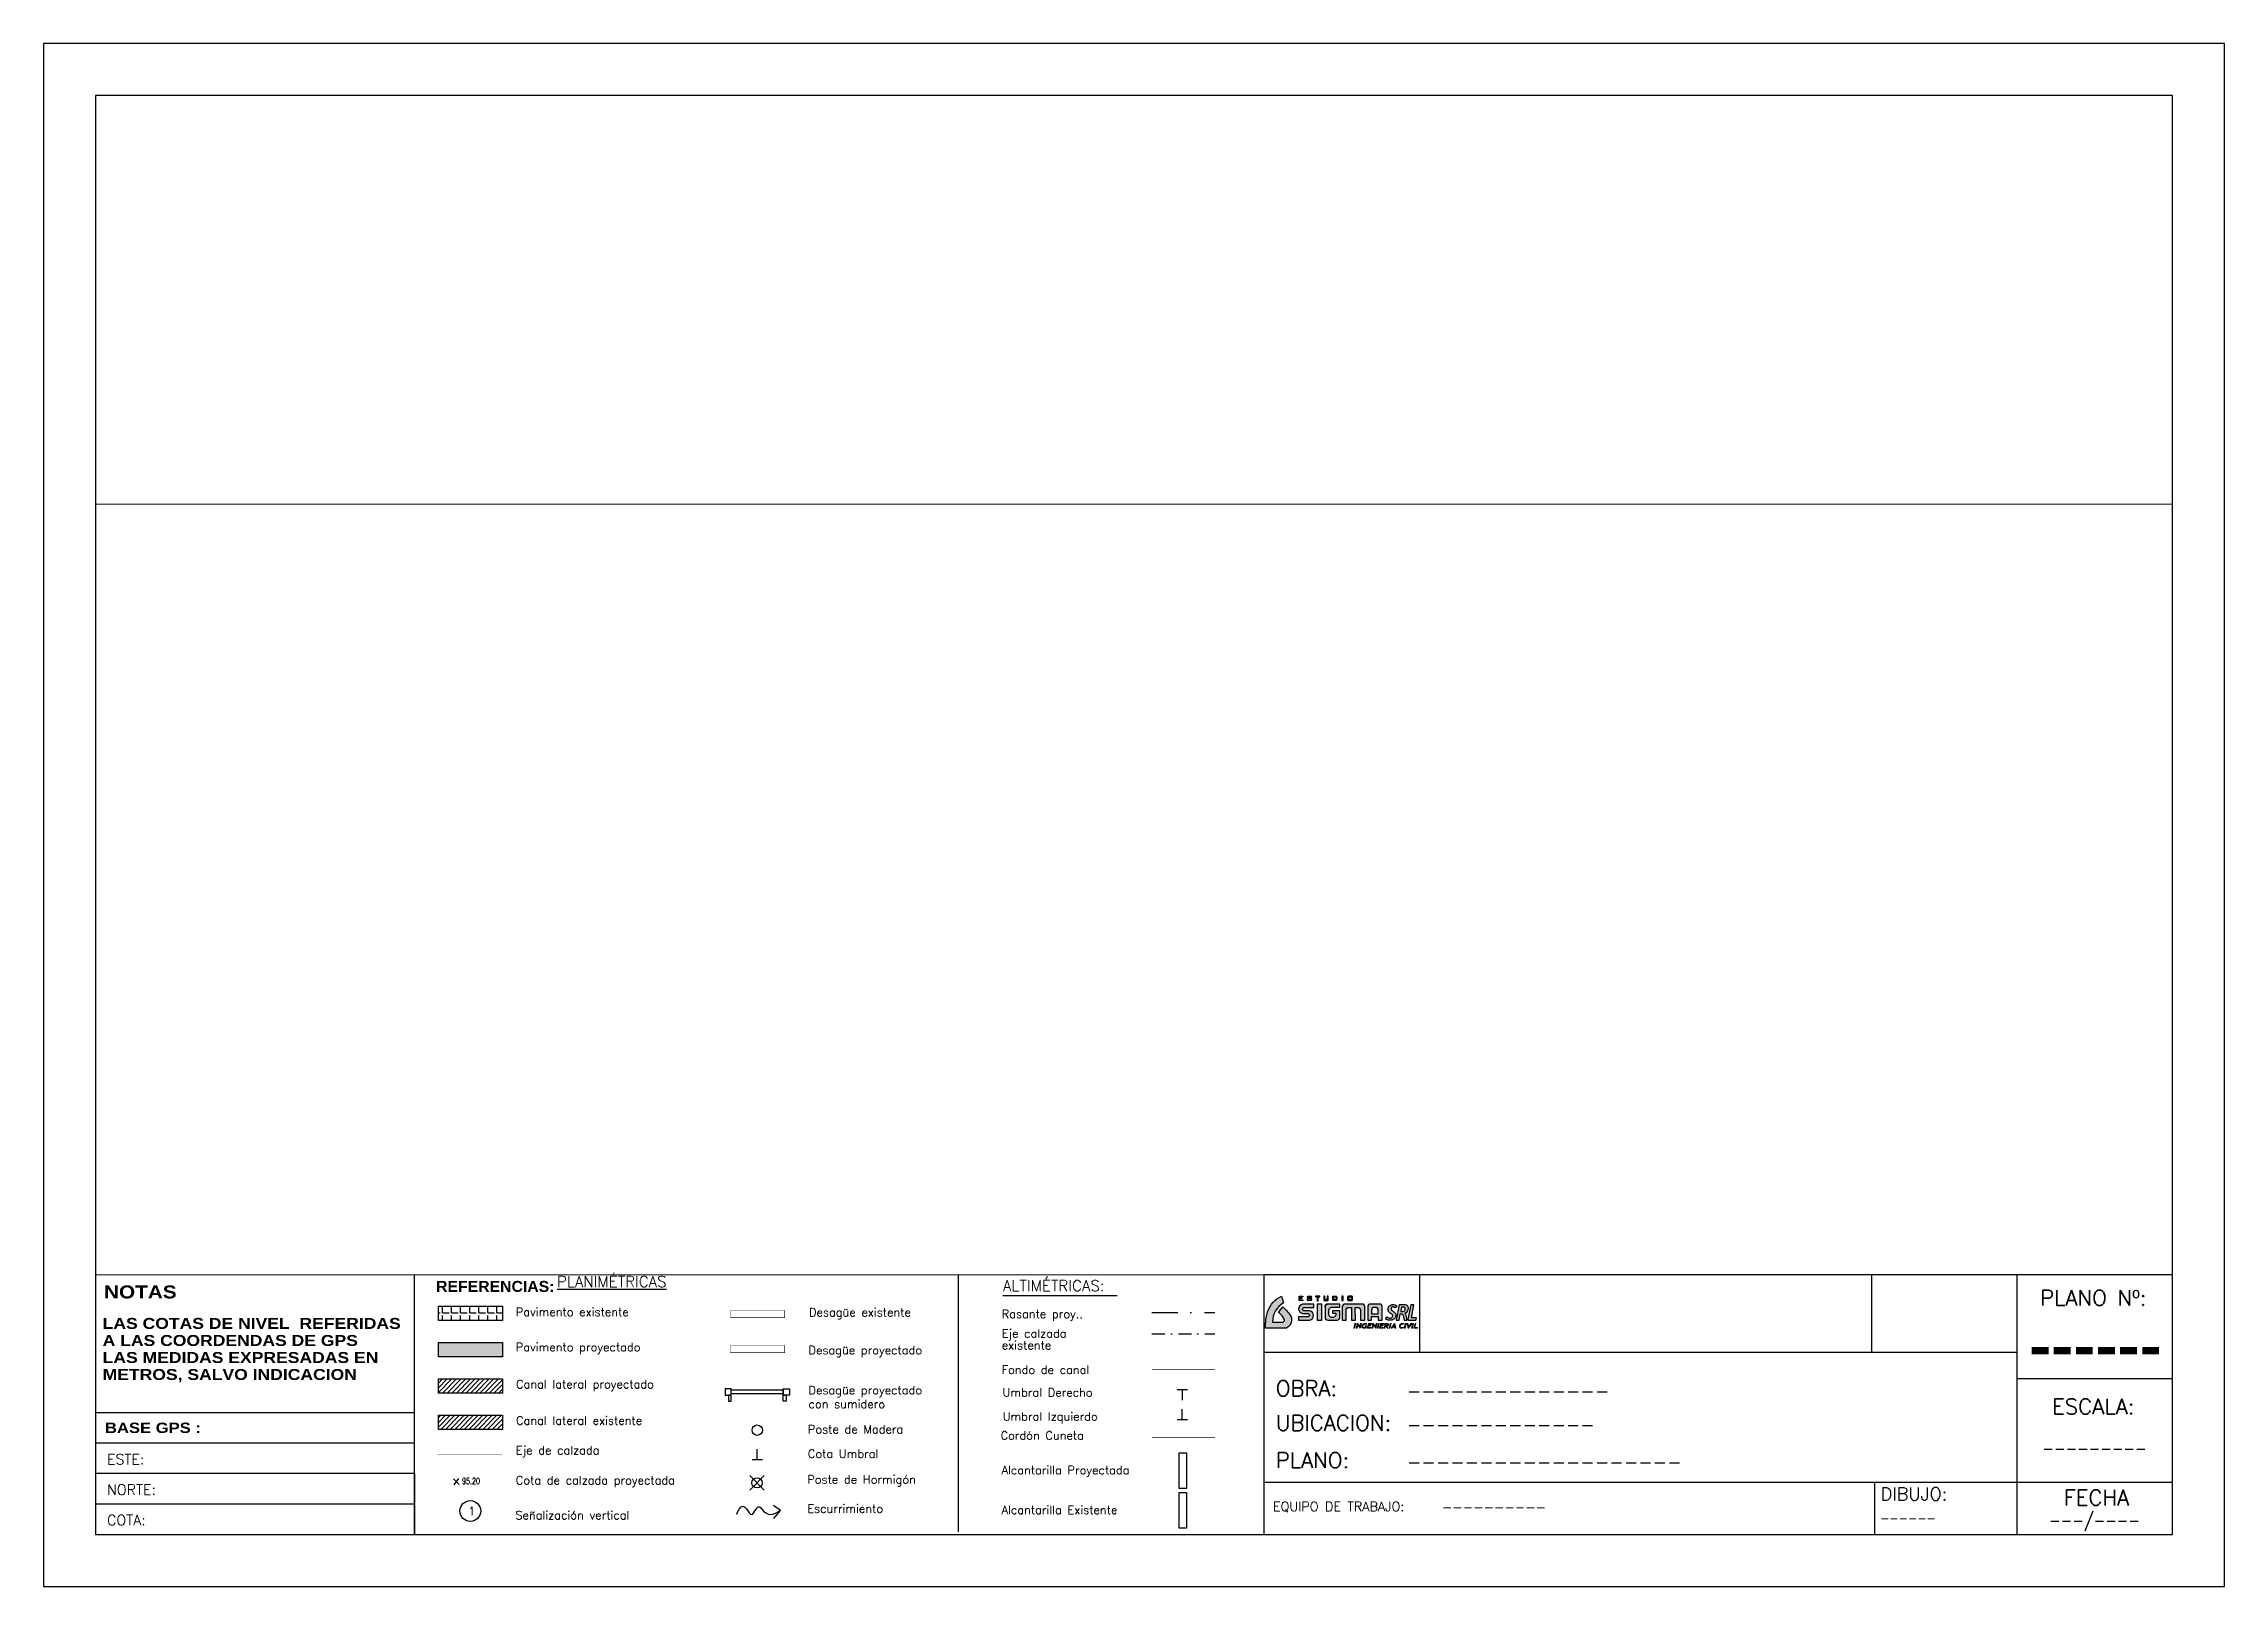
# Paper-space layout 'PL (1)' of a CAD drawing. Header units: metres, sheet in millimetres. Extents: x 367 to 787, y -5 to 292.
import ezdxf
from ezdxf.enums import TextEntityAlignment as Align

# ---------------------------------------------------------------- set-up
doc = ezdxf.new("R2010")
doc.units = ezdxf.units.M
for name, pattern in [('ACAD_ISO04W100', [30, 24, -3, 0, -3]), ('DASHDOT', [1, 0.5, -0.25, 0, -0.25]), ('DASHED2', [0.375, 0.25, -0.125])]:
    doc.linetypes.add(name, pattern=pattern)
for name, color, linetype in [('ROTULO', 2, 'Continuous'), ('Z_Canal_Existente', 80, 'Continuous'), ('Z_Canal_Proyectado', 162, 'Continuous'), ('Z_linea_eje', 4, 'ACAD_ISO04W100'), ('Z_Umbral_Derecho', 162, 'Continuous'), ('Z_Umbral_Izquierdo', 63, 'Continuous')]:
    doc.layers.add(name, color=color, linetype=linetype)
doc.styles.add('arial', font='ariblk.ttf')
doc.styles.add('ROMANS', font='ROMANS')
doc.styles.add('ROMS', font='ROMANS.SHX', dxfattribs={"width": 0.75})
doc.styles.get("Standard").update_dxf_attribs({"font": 'simplex.shx'})

# ---------------------------------------------------------------- blocks, each defined once
blk = doc.blocks.new('Sigma')
at = {"true_color": 0x6d36f7}
h = blk.add_hatch(color=190, dxfattribs=at)
h.dxf.hatch_style = 1
h.paths.add_polyline_path([(0.138, 0.191), (0.121, 0.242, 0.198727), (0.018, 0.129, 0.074875), (0, 0), (0.161, 0, 0.407803), (0.189, 0.098, 0.039862), (0.132, 0.161), (0.1, 0.119, -0.017034), (0.126, 0.093, -0.098072), (0.144, 0.062, -0.389069), (0.133, 0.046), (0.054, 0.046, -0.27201)])
h = blk.add_hatch(color=256)
h.dxf.hatch_style = 1
h.paths.add_polyline_path([(0.368, 0.182), (0.282, 0.182, 0.829335), (0.282, 0.11), (0.325, 0.11, -0.779426), (0.326, 0.085), (0.252, 0.085), (0.252, 0.06), (0.336, 0.06, 0.794333), (0.336, 0.131), (0.29, 0.131, -0.658546), (0.29, 0.156), (0.368, 0.156)])
h.paths.add_polyline_path([(0.429, 0.182), (0.393, 0.182), (0.393, 0.06), (0.429, 0.06)])
h.paths.add_polyline_path([(0.482, 0.138, -0.414214), (0.502, 0.158), (0.564, 0.158), (0.564, 0.182), (0.473, 0.182, 0.414214), (0.453, 0.162), (0.453, 0.08, 0.414214), (0.473, 0.06), (0.544, 0.06, 0.414214), (0.564, 0.08), (0.564, 0.13), (0.51, 0.13), (0.51, 0.112), (0.533, 0.112), (0.533, 0.101, -0.414214), (0.513, 0.081), (0.502, 0.081, -0.414214), (0.482, 0.101)])
h.paths.add_polyline_path([(0.734, 0.182), (0.603, 0.182, 0.414214), (0.583, 0.162), (0.583, 0.06), (0.612, 0.06), (0.612, 0.137, -0.414214), (0.632, 0.157), (0.653, 0.157), (0.654, 0.06), (0.683, 0.06), (0.682, 0.157), (0.701, 0.157, -0.414214), (0.721, 0.137), (0.721, 0.06), (0.754, 0.06), (0.754, 0.162, 0.414214)])
h.paths.add_polyline_path([(0.867, 0.182), (0.796, 0.182, 0.414214), (0.776, 0.162), (0.776, 0.06), (0.805, 0.06), (0.805, 0.088), (0.856, 0.088), (0.856, 0.06), (0.887, 0.06), (0.887, 0.162, 0.414214)])
h.paths.add_polyline_path([(0.825, 0.157), (0.836, 0.157, -0.414214), (0.856, 0.137), (0.856, 0.109), (0.805, 0.109), (0.805, 0.137, -0.414214)], flags=16)
h.paths.add_polyline_path([(0.967, 0.128), (0.964, 0.13), (0.96, 0.133), (0.958, 0.135), (0.955, 0.138), (0.954, 0.14), (0.953, 0.144), (0.953, 0.147), (0.953, 0.15), (0.954, 0.153), (0.956, 0.155), (0.958, 0.158), (0.961, 0.159), (0.963, 0.161), (0.967, 0.161), (0.97, 0.16), (0.973, 0.16), (0.977, 0.159), (0.98, 0.157), (0.982, 0.157), (0.982, 0.176), (0.979, 0.177), (0.974, 0.178), (0.97, 0.179), (0.966, 0.178), (0.962, 0.178), (0.958, 0.177), (0.955, 0.176), (0.951, 0.174), (0.948, 0.172), (0.945, 0.17), (0.942, 0.168), (0.939, 0.166), (0.937, 0.163), (0.935, 0.16), (0.934, 0.157), (0.933, 0.154), (0.932, 0.151), (0.931, 0.148), (0.931, 0.145), (0.93, 0.142), (0.931, 0.139), (0.931, 0.136), (0.932, 0.133), (0.933, 0.13), (0.934, 0.127), (0.936, 0.124), (0.939, 0.121), (0.942, 0.119), (0.945, 0.116), (0.949, 0.113), (0.952, 0.111), (0.956, 0.108), (0.959, 0.106), (0.962, 0.103), (0.964, 0.1), (0.965, 0.098), (0.966, 0.095), (0.966, 0.092), (0.966, 0.089), (0.965, 0.087), (0.963, 0.084), (0.961, 0.082), (0.959, 0.08), (0.957, 0.079), (0.954, 0.077), (0.951, 0.076), (0.948, 0.076), (0.944, 0.076), (0.941, 0.076), (0.938, 0.076), (0.934, 0.077), (0.931, 0.079), (0.928, 0.08), (0.925, 0.082), (0.922, 0.083), (0.92, 0.085), (0.918, 0.086), (0.913, 0.068), (0.917, 0.066), (0.92, 0.064), (0.925, 0.063), (0.929, 0.061), (0.934, 0.06), (0.939, 0.06), (0.944, 0.059), (0.949, 0.06), (0.953, 0.06), (0.958, 0.061), (0.962, 0.062), (0.966, 0.063), (0.97, 0.065), (0.974, 0.067), (0.977, 0.07), (0.98, 0.073), (0.982, 0.076), (0.982, 0.116), (0.982, 0.116), (0.98, 0.119), (0.977, 0.121), (0.974, 0.124), (0.97, 0.126)])
h.paths.add_polyline_path([(0.996, 0.169), (0.993, 0.172), (0.99, 0.173), (0.986, 0.175), (0.983, 0.176), (0.982, 0.176), (0.982, 0.157), (0.984, 0.156), (0.989, 0.155)])
h.paths.add_polyline_path([(0.99, 0.097), (0.989, 0.101), (0.989, 0.104), (0.988, 0.107), (0.986, 0.11), (0.984, 0.113), (0.982, 0.116), (0.982, 0.076), (0.983, 0.076), (0.985, 0.079), (0.987, 0.083), (0.988, 0.087), (0.989, 0.09), (0.99, 0.094)])
h.paths.add_polyline_path([(1.023, 0.109), (1.036, 0.108, -0.178104), (1.045, 0.099), (1.052, 0.06), (1.075, 0.06), (1.068, 0.099, 0.2575), (1.057, 0.112, 0.273454), (1.084, 0.14, 0.218436), (1.081, 0.166, 0.204388), (1.061, 0.176), (1.014, 0.176), (0.991, 0.06), (1.014, 0.06)])
h.paths.add_polyline_path([(1.027, 0.126), (1.033, 0.158), (1.054, 0.158, -0.430042), (1.061, 0.148), (1.06, 0.137, -0.248996), (1.043, 0.126)], flags=16)
h.paths.add_polyline_path([(1.126, 0.176), (1.103, 0.176), (1.081, 0.066), (1.085, 0.061), (1.142, 0.061), (1.146, 0.079), (1.108, 0.079)])
h = blk.add_hatch(color=256)
h.dxf.hatch_style = 1
h.paths.add_polyline_path([(0.276, 0.23), (0.262, 0.23), (0.262, 0.237), (0.285, 0.237), (0.285, 0.243), (0.255, 0.243), (0.255, 0.209), (0.285, 0.209), (0.285, 0.215), (0.261, 0.215), (0.261, 0.224), (0.276, 0.224)])
edge = h.paths.add_edge_path()
edge.add_ellipse((0.347, 0.223), major_axis=(0, 0.0061), ratio=0.508197, start_angle=270, end_angle=360)
edge.add_line((0.347, 0.229), (0.325, 0.229))
edge.add_line((0.325, 0.229), (0.325, 0.238))
edge.add_line((0.325, 0.238), (0.344, 0.238))
edge.add_line((0.344, 0.238), (0.344, 0.234))
edge.add_line((0.344, 0.234), (0.35, 0.234))
edge.add_line((0.35, 0.234), (0.35, 0.236))
edge.add_ellipse((0.347, 0.236), major_axis=(0, 0.0061), ratio=0.508197, start_angle=-90, end_angle=0)
edge.add_line((0.347, 0.243), (0.322, 0.243))
edge.add_ellipse((0.322, 0.236), major_axis=(0, 0.0061), ratio=0.508197, start_angle=0, end_angle=90)
edge.add_line((0.319, 0.236), (0.319, 0.23))
edge.add_ellipse((0.322, 0.23), major_axis=(0, 0.0061), ratio=0.508197, start_angle=90, end_angle=180)
edge.add_line((0.322, 0.224), (0.344, 0.224))
edge.add_line((0.344, 0.224), (0.344, 0.215))
edge.add_line((0.344, 0.215), (0.325, 0.215))
edge.add_line((0.325, 0.215), (0.325, 0.218))
edge.add_line((0.325, 0.218), (0.318, 0.218))
edge.add_line((0.318, 0.218), (0.318, 0.215))
edge.add_ellipse((0.321, 0.215), major_axis=(0, 0.0061), ratio=0.508197, start_angle=90, end_angle=180)
edge.add_line((0.321, 0.209), (0.347, 0.209))
edge.add_ellipse((0.347, 0.215), major_axis=(0, 0.0061), ratio=0.508197, start_angle=180, end_angle=270)
edge.add_line((0.35, 0.215), (0.35, 0.223))
h.paths.add_polyline_path([(0.4, 0.236), (0.413, 0.236), (0.413, 0.243), (0.379, 0.243), (0.379, 0.236), (0.393, 0.236), (0.393, 0.207), (0.4, 0.207)])
h.paths.add_polyline_path([(0.476, 0.243), (0.469, 0.243), (0.469, 0.216), (0.45, 0.216), (0.45, 0.243), (0.443, 0.243), (0.443, 0.209), (0.476, 0.209)])
h.paths.add_polyline_path([(0.589, 0.243), (0.581, 0.243), (0.581, 0.209), (0.589, 0.209)])
h = blk.add_hatch(color=256)
h.dxf.hatch_style = 1
edge = h.paths.add_edge_path()
edge.add_line((0.512, 0.243), (0.512, 0.209))
edge.add_line((0.512, 0.209), (0.536, 0.209))
edge.add_ellipse((0.536, 0.231), major_axis=(0, 0.0222), ratio=0.508197, start_angle=180.1847, end_angle=255.9112)
edge.add_ellipse((0.536, 0.22), major_axis=(0, 0.0227), ratio=0.508197, start_angle=-74.8672, end_angle=-1.2287)
edge.add_line((0.536, 0.243), (0.512, 0.243))
edge = h.paths.add_edge_path(flags=16)
edge.add_line((0.519, 0.238), (0.535, 0.238))
edge.add_ellipse((0.533, 0.221), major_axis=(0, 0.0168), ratio=0.508197, start_angle=-70.1692, end_angle=0.8558, ccw=False)
edge.add_ellipse((0.533, 0.232), major_axis=(0, 0.0168), ratio=0.508197, start_angle=179.0413, end_angle=250.272, ccw=False)
edge.add_line((0.533, 0.215), (0.519, 0.215))
edge.add_line((0.519, 0.215), (0.519, 0.238))
edge = h.paths.add_edge_path()
edge.add_ellipse((0.627, 0.215), major_axis=(0, 0.0061), ratio=0.508197, start_angle=90, end_angle=180)
edge.add_line((0.627, 0.209), (0.657, 0.209))
edge.add_ellipse((0.657, 0.215), major_axis=(0, 0.0061), ratio=0.508197, start_angle=180, end_angle=270)
edge.add_line((0.66, 0.215), (0.66, 0.236))
edge.add_ellipse((0.657, 0.236), major_axis=(0, 0.0061), ratio=0.508197, start_angle=-90, end_angle=0)
edge.add_line((0.657, 0.243), (0.627, 0.243))
edge.add_ellipse((0.627, 0.236), major_axis=(0, 0.0061), ratio=0.508197, start_angle=0, end_angle=90)
edge.add_line((0.624, 0.236), (0.624, 0.215))
edge = h.paths.add_edge_path(flags=16)
edge.add_line((0.632, 0.221), (0.632, 0.23))
edge.add_ellipse((0.635, 0.23), major_axis=(0, 0.0061), ratio=0.508197, start_angle=0, end_angle=90, ccw=False)
edge.add_line((0.635, 0.236), (0.65, 0.236))
edge.add_ellipse((0.65, 0.23), major_axis=(0, 0.0061), ratio=0.508197, start_angle=270, end_angle=360, ccw=False)
edge.add_line((0.653, 0.23), (0.653, 0.221))
edge.add_ellipse((0.65, 0.221), major_axis=(0, 0.0061), ratio=0.508197, start_angle=180, end_angle=270, ccw=False)
edge.add_line((0.65, 0.215), (0.635, 0.215))
edge.add_ellipse((0.635, 0.221), major_axis=(0, 0.0061), ratio=0.508197, start_angle=90, end_angle=180, ccw=False)
h = blk.add_hatch(color=256)
h.dxf.hatch_style = 1
h.paths.add_polyline_path([(0.686, 0.034), (0.679, 0.034), (0.672, 0), (0.677, 0)])
h.paths.add_polyline_path([(0.7, 0.024), (0.7, 0.034), (0.696, 0.034), (0.689, 0), (0.695, 0)])
h.paths.add_polyline_path([(0.7, 0.034), (0.7, 0.024), (0.719, 0), (0.717, 0.011)])
h.paths.add_polyline_path([(0.728, 0.034), (0.722, 0.034), (0.717, 0.011), (0.719, 0), (0.72, 0)])
h.paths.add_polyline_path([(0.74, 0.022), (0.743, 0.026), (0.746, 0.028), (0.751, 0.03), (0.757, 0.031), (0.743, 0.032), (0.739, 0.028), (0.736, 0.026), (0.733, 0.022), (0.732, 0.018), (0.731, 0.013), (0.732, 0.008), (0.734, 0.004), (0.737, 0.001), (0.742, 0), (0.748, 0), (0.754, 0), (0.76, 0), (0.765, 0.003), (0.751, 0.004), (0.746, 0.004), (0.742, 0.005), (0.739, 0.009), (0.738, 0.014), (0.738, 0.018)])
h.paths.add_polyline_path([(0.768, 0.033), (0.765, 0.034), (0.758, 0.035), (0.754, 0.035), (0.748, 0.034), (0.743, 0.032), (0.757, 0.031), (0.76, 0.031), (0.766, 0.028)])
h.paths.add_polyline_path([(0.768, 0.018), (0.756, 0.018), (0.755, 0.014), (0.761, 0.014), (0.759, 0.006), (0.756, 0.005), (0.751, 0.004), (0.765, 0.003)])
h.paths.add_polyline_path([(0.786, 0.03), (0.807, 0.03), (0.808, 0.034), (0.781, 0.034), (0.773, 0), (0.8, 0), (0.801, 0.005), (0.78, 0.005), (0.783, 0.017), (0.798, 0.017), (0.799, 0.021), (0.784, 0.021)])
h.paths.add_polyline_path([(0.819, 0.024), (0.818, 0.034), (0.815, 0.034), (0.807, 0), (0.814, 0)])
h.paths.add_polyline_path([(0.818, 0.034), (0.819, 0.024), (0.837, 0), (0.835, 0.011)])
h.paths.add_polyline_path([(0.847, 0.034), (0.841, 0.034), (0.835, 0.011), (0.837, 0), (0.838, 0)])
h.paths.add_polyline_path([(0.863, 0.034), (0.857, 0.034), (0.848, 0), (0.855, 0)])
h.paths.add_polyline_path([(0.876, 0.017), (0.891, 0.017), (0.893, 0.021), (0.877, 0.021), (0.88, 0.03), (0.901, 0.03), (0.902, 0.034), (0.874, 0.034), (0.866, 0), (0.893, 0), (0.894, 0.005), (0.873, 0.005)])
h.paths.add_polyline_path([(0.911, 0.015), (0.923, 0.015), (0.927, 0.017), (0.917, 0.019), (0.912, 0.019), (0.915, 0.03), (0.918, 0.03), (0.931, 0.033), (0.927, 0.034), (0.92, 0.035), (0.914, 0.035), (0.909, 0.034), (0.901, 0), (0.907, 0)])
h.paths.add_polyline_path([(0.935, 0.028), (0.935, 0.029), (0.931, 0.033), (0.918, 0.03), (0.921, 0.03), (0.926, 0.029), (0.929, 0.025), (0.928, 0.024), (0.926, 0.02), (0.922, 0.019), (0.917, 0.019), (0.927, 0.017), (0.932, 0.019), (0.935, 0.023)])
h.paths.add_polyline_path([(0.923, 0.015), (0.912, 0.015), (0.917, 0.014), (0.925, 0), (0.932, 0)])
h.paths.add_polyline_path([(0.953, 0.034), (0.946, 0.034), (0.938, 0), (0.944, 0)])
h.paths.add_polyline_path([(0.967, 0.01), (0.978, 0.025), (0.981, 0.035), (0.98, 0.035), (0.953, 0), (0.96, 0), (0.965, 0.007), (0.981, 0.007)])
h.paths.add_polyline_path([(0.982, 0.031), (0.982, 0.003), (0.983, 0), (0.99, 0)])
h.paths.add_polyline_path([(0.982, 0.031), (0.981, 0.035), (0.978, 0.025), (0.981, 0.01), (0.967, 0.01), (0.981, 0.007), (0.982, 0.003)])
h.paths.add_polyline_path([(1.026, 0.021), (1.028, 0.025), (1.031, 0.028), (1.036, 0.03), (1.041, 0.031), (1.028, 0.032), (1.023, 0.028), (1.021, 0.026), (1.018, 0.022), (1.018, 0.017), (1.017, 0.013), (1.017, 0.011), (1.018, 0.006), (1.021, 0.003), (1.034, 0.004), (1.032, 0.004), (1.027, 0.005), (1.024, 0.009), (1.023, 0.014), (1.023, 0.017)])
h.paths.add_polyline_path([(1.05, 0.034), (1.048, 0.034), (1.041, 0.035), (1.039, 0.035), (1.033, 0.034), (1.028, 0.032), (1.041, 0.031), (1.043, 0.031), (1.048, 0.029)])
h.paths.add_polyline_path([(1.045, 0.007), (1.04, 0.005), (1.034, 0.004), (1.021, 0.003), (1.022, 0.002), (1.026, 0), (1.032, 0), (1.033, 0), (1.04, 0), (1.045, 0.002)])
h.paths.add_polyline_path([(1.068, 0.034), (1.061, 0.034), (1.053, 0), (1.059, 0)])
h.paths.add_polyline_path([(1.081, 0.034), (1.074, 0.034), (1.083, 0), (1.087, 0.01)])
h.paths.add_polyline_path([(1.111, 0.034), (1.104, 0.034), (1.087, 0.01), (1.083, 0), (1.086, 0)])
h.paths.add_polyline_path([(1.123, 0.034), (1.117, 0.034), (1.109, 0), (1.115, 0)])
h.paths.add_polyline_path([(1.155, 0.005), (1.134, 0.005), (1.141, 0.034), (1.135, 0.034), (1.127, 0), (1.154, 0)])
for p, q in [((0.255, 0.209), (0.255, 0.243)), ((0.255, 0.243), (0.285, 0.243)), ((0.285, 0.209), (0.255, 0.209)), ((0.276, 0.224), (0.261, 0.224)), ((0.261, 0.224), (0.261, 0.215)), ((0.261, 0.215), (0.285, 0.215)), ((0.285, 0.237), (0.262, 0.237)), ((0.262, 0.237), (0.262, 0.23)), ((0.262, 0.23), (0.276, 0.23)), ((0.276, 0.23), (0.276, 0.224)), ((0.285, 0.243), (0.285, 0.237)), ((0.285, 0.215), (0.285, 0.209)), ((0.318, 0.215), (0.318, 0.218)), ((0.318, 0.218), (0.325, 0.218)), ((0.319, 0.23), (0.319, 0.236)), ((0.347, 0.209), (0.321, 0.209)), ((0.322, 0.243), (0.347, 0.243)), ((0.344, 0.224), (0.322, 0.224)), ((0.344, 0.238), (0.325, 0.238)), ((0.325, 0.238), (0.325, 0.229)), ((0.325, 0.229), (0.347, 0.229)), ((0.325, 0.218), (0.325, 0.215)), ((0.325, 0.215), (0.344, 0.215)), ((0.344, 0.234), (0.344, 0.238)), ((0.35, 0.234), (0.344, 0.234)), ((0.344, 0.215), (0.344, 0.224)), ((0.35, 0.236), (0.35, 0.234)), ((0.35, 0.223), (0.35, 0.215)), ((0.413, 0.243), (0.379, 0.243)), ((0.379, 0.243), (0.379, 0.236)), ((0.379, 0.236), (0.393, 0.236)), ((0.393, 0.236), (0.393, 0.207)), ((0.393, 0.207), (0.4, 0.207)), ((0.4, 0.207), (0.4, 0.236)), ((0.4, 0.236), (0.413, 0.236)), ((0.413, 0.236), (0.413, 0.243)), ((0.45, 0.243), (0.443, 0.243)), ((0.443, 0.243), (0.443, 0.209)), ((0.443, 0.209), (0.476, 0.209)), ((0.45, 0.216), (0.45, 0.243)), ((0.469, 0.216), (0.45, 0.216)), ((0.476, 0.243), (0.469, 0.243)), ((0.469, 0.243), (0.469, 0.216)), ((0.476, 0.209), (0.476, 0.243)), ((0.512, 0.243), (0.536, 0.243)), ((0.512, 0.209), (0.512, 0.243)), ((0.536, 0.209), (0.512, 0.209)), ((0.519, 0.238), (0.533, 0.238)), ((0.519, 0.215), (0.519, 0.238)), ((0.533, 0.215), (0.519, 0.215)), ((0.589, 0.243), (0.581, 0.243)), ((0.581, 0.243), (0.581, 0.209)), ((0.581, 0.209), (0.589, 0.209)), ((0.589, 0.209), (0.589, 0.243)), ((0.624, 0.236), (0.624, 0.215)), ((0.657, 0.243), (0.627, 0.243)), ((0.627, 0.209), (0.657, 0.209)), ((0.632, 0.221), (0.632, 0.23)), ((0.635, 0.236), (0.65, 0.236)), ((0.65, 0.215), (0.635, 0.215)), ((0.653, 0.23), (0.653, 0.221)), ((0.66, 0.215), (0.66, 0.236))]:
    blk.add_line(p, q)
at = {"flags": 128}
for points in [[(0.054, 0.046), (0.133, 0.046, 0.389069), (0.144, 0.062, 0.098072), (0.126, 0.093, 0.017034), (0.1, 0.119), (0.132, 0.161, -0.039862), (0.189, 0.098, -0.407803), (0.161, 0), (0, 0, -0.074875), (0.018, 0.129, -0.198727), (0.121, 0.242), (0.138, 0.191, 0.27201)], [(1.014, 0.176), (0.991, 0.06), (1.014, 0.06), (1.023, 0.109), (1.036, 0.108, -0.178104), (1.045, 0.099), (1.052, 0.06), (1.075, 0.06), (1.068, 0.099, 0.257164), (1.057, 0.112, 0.273454), (1.084, 0.14, 0.218436), (1.081, 0.166, 0.204388), (1.061, 0.176)], [(1.033, 0.158), (1.027, 0.126), (1.043, 0.126, 0.248996), (1.06, 0.137), (1.061, 0.148, 0.430042), (1.054, 0.158)]]:
    blk.add_lwpolyline(points, format="xyb", close=True, dxfattribs=at)
blk.add_lwpolyline([(0.29, 0.156), (0.368, 0.156), (0.368, 0.182), (0.282, 0.182, 0.829335), (0.282, 0.11), (0.325, 0.11, -0.779426), (0.326, 0.085), (0.252, 0.085), (0.252, 0.06), (0.336, 0.06, 0.794333), (0.336, 0.131), (0.29, 0.131, -0.658546), (0.29, 0.156)], format="xyb", dxfattribs=at)
blk.add_lwpolyline([(0.393, 0.06), (0.429, 0.06), (0.429, 0.182), (0.393, 0.182)], close=True)
blk.add_lwpolyline([(0.453, 0.162), (0.453, 0.08, 0.414214), (0.473, 0.06), (0.544, 0.06, 0.414214), (0.564, 0.08), (0.564, 0.13), (0.51, 0.13), (0.51, 0.112), (0.533, 0.112), (0.533, 0.101, -0.414214), (0.513, 0.081), (0.502, 0.081, -0.414214), (0.482, 0.101), (0.482, 0.138, -0.414214), (0.502, 0.158), (0.564, 0.158), (0.564, 0.182), (0.473, 0.182, 0.414214), (0.453, 0.162, -0.414214), (0.473, 0.182)], format="xyb")
for points in [[(0.612, 0.06), (0.612, 0.137, -0.414214), (0.632, 0.157), (0.653, 0.157), (0.654, 0.06), (0.683, 0.06), (0.682, 0.157), (0.701, 0.157, -0.414214), (0.721, 0.137), (0.721, 0.06), (0.754, 0.06), (0.754, 0.162, 0.414214), (0.734, 0.182), (0.603, 0.182, 0.414214), (0.583, 0.162), (0.583, 0.06)], [(0.805, 0.06), (0.805, 0.088), (0.856, 0.088), (0.856, 0.06), (0.887, 0.06), (0.887, 0.162, 0.414214), (0.867, 0.182), (0.796, 0.182, 0.414214), (0.776, 0.162), (0.776, 0.06)], [(0.805, 0.109), (0.856, 0.109), (0.856, 0.137, 0.414214), (0.836, 0.157), (0.825, 0.157, 0.414214), (0.805, 0.137)]]:
    blk.add_lwpolyline(points, format="xyb", close=True)
for points in [[(0.918, 0.086), (0.92, 0.085), (0.922, 0.083), (0.925, 0.082), (0.928, 0.08), (0.931, 0.079), (0.934, 0.077), (0.938, 0.076), (0.941, 0.076), (0.944, 0.076), (0.948, 0.076), (0.951, 0.076), (0.954, 0.077), (0.957, 0.079), (0.959, 0.08), (0.961, 0.082), (0.963, 0.084), (0.965, 0.087), (0.966, 0.089), (0.966, 0.092), (0.966, 0.095), (0.965, 0.098), (0.964, 0.1), (0.962, 0.103), (0.959, 0.106), (0.956, 0.108), (0.952, 0.111), (0.949, 0.113), (0.945, 0.116), (0.942, 0.119), (0.939, 0.121), (0.936, 0.124), (0.934, 0.127), (0.933, 0.13), (0.932, 0.133), (0.931, 0.136), (0.931, 0.139), (0.93, 0.142), (0.931, 0.145), (0.931, 0.148), (0.932, 0.151), (0.933, 0.154), (0.934, 0.157), (0.935, 0.16), (0.937, 0.163), (0.939, 0.166), (0.942, 0.168), (0.945, 0.17), (0.948, 0.172), (0.951, 0.174), (0.955, 0.176), (0.958, 0.177), (0.962, 0.178), (0.966, 0.178), (0.97, 0.179), (0.974, 0.178), (0.979, 0.177), (0.983, 0.176), (0.986, 0.175), (0.99, 0.173), (0.993, 0.172), (0.996, 0.169)], [(0.963, 0.161), (0.961, 0.159), (0.958, 0.158), (0.956, 0.155), (0.954, 0.153), (0.953, 0.15), (0.953, 0.147), (0.953, 0.144), (0.954, 0.14), (0.955, 0.138), (0.958, 0.135), (0.96, 0.133), (0.964, 0.13), (0.967, 0.128), (0.97, 0.126), (0.974, 0.124), (0.977, 0.121), (0.98, 0.119), (0.982, 0.116), (0.984, 0.113), (0.986, 0.11), (0.988, 0.107), (0.989, 0.104), (0.989, 0.101), (0.99, 0.097), (0.99, 0.094), (0.989, 0.09), (0.988, 0.087), (0.987, 0.083), (0.985, 0.079), (0.983, 0.076), (0.98, 0.073), (0.977, 0.07), (0.974, 0.067), (0.97, 0.065), (0.966, 0.063), (0.962, 0.062), (0.958, 0.061), (0.953, 0.06), (0.949, 0.06), (0.944, 0.059), (0.939, 0.06), (0.934, 0.06), (0.929, 0.061), (0.925, 0.063), (0.92, 0.064), (0.917, 0.066), (0.913, 0.068), (0.913, 0.068)], [(0.989, 0.155), (0.984, 0.156), (0.98, 0.157), (0.977, 0.159), (0.973, 0.16), (0.97, 0.16), (0.967, 0.161), (0.963, 0.161)]]:
    blk.add_lwpolyline(points)
for points in [[(0.996, 0.169), (0.989, 0.155)], [(0.913, 0.068), (0.918, 0.086)]]:
    blk.add_lwpolyline(points, dxfattribs=at)
blk.add_lwpolyline([(1.103, 0.176), (1.081, 0.066), (1.085, 0.061), (1.142, 0.061), (1.146, 0.079), (1.108, 0.079), (1.126, 0.176)], close=True, dxfattribs=at)
at = {"lineweight": 0}
for points in [[(0.672, 0), (0.679, 0.034), (0.686, 0.034), (0.677, 0), (0.672, 0)], [(0.7, 0.034), (0.696, 0.034), (0.689, 0), (0.695, 0), (0.7, 0.024)], [(0.7, 0.034), (0.7, 0.024), (0.719, 0), (0.717, 0.011)], [(0.728, 0.034), (0.722, 0.034), (0.717, 0.011), (0.719, 0), (0.72, 0)], [(0.743, 0.032), (0.739, 0.028), (0.736, 0.026), (0.733, 0.022), (0.732, 0.018), (0.731, 0.013), (0.731, 0.013), (0.732, 0.008), (0.734, 0.004), (0.737, 0.001), (0.742, 0), (0.748, 0), (0.754, 0), (0.76, 0), (0.765, 0.003), (0.751, 0.004), (0.746, 0.004), (0.742, 0.005), (0.739, 0.009), (0.738, 0.014), (0.738, 0.018), (0.74, 0.022), (0.743, 0.026), (0.746, 0.028), (0.751, 0.03), (0.757, 0.031)], [(0.758, 0.035), (0.754, 0.035), (0.748, 0.034), (0.743, 0.032), (0.757, 0.031), (0.76, 0.031), (0.766, 0.028), (0.768, 0.033), (0.765, 0.034)], [(0.768, 0.018), (0.756, 0.018), (0.755, 0.014), (0.761, 0.014), (0.759, 0.006), (0.756, 0.005), (0.751, 0.004), (0.765, 0.003)], [(0.808, 0.034), (0.781, 0.034), (0.773, 0), (0.8, 0), (0.801, 0.005), (0.78, 0.005), (0.783, 0.017), (0.798, 0.017), (0.799, 0.021), (0.784, 0.021), (0.786, 0.03), (0.807, 0.03)], [(0.818, 0.034), (0.815, 0.034), (0.807, 0), (0.814, 0), (0.819, 0.024)], [(0.818, 0.034), (0.819, 0.024), (0.837, 0), (0.835, 0.011)], [(0.847, 0.034), (0.841, 0.034), (0.835, 0.011), (0.837, 0), (0.838, 0)], [(0.848, 0), (0.857, 0.034), (0.863, 0.034), (0.855, 0), (0.848, 0)], [(0.902, 0.034), (0.874, 0.034), (0.866, 0), (0.893, 0), (0.894, 0.005), (0.873, 0.005), (0.876, 0.017), (0.891, 0.017), (0.893, 0.021), (0.877, 0.021), (0.88, 0.03), (0.901, 0.03)], [(0.92, 0.035), (0.914, 0.035), (0.909, 0.034), (0.901, 0), (0.907, 0), (0.911, 0.015), (0.923, 0.015), (0.927, 0.017), (0.917, 0.019), (0.912, 0.019), (0.915, 0.03), (0.918, 0.03), (0.931, 0.033), (0.927, 0.034)], [(0.923, 0.015), (0.911, 0.015), (0.912, 0.015), (0.917, 0.014), (0.925, 0), (0.932, 0)], [(0.931, 0.033), (0.918, 0.03), (0.921, 0.03), (0.926, 0.029), (0.926, 0.029), (0.929, 0.025), (0.928, 0.024), (0.926, 0.02), (0.922, 0.019), (0.917, 0.019), (0.927, 0.017), (0.932, 0.019), (0.935, 0.023), (0.935, 0.028), (0.935, 0.029)], [(0.938, 0), (0.946, 0.034), (0.953, 0.034), (0.944, 0), (0.938, 0)], [(0.981, 0.035), (0.98, 0.035), (0.953, 0), (0.96, 0), (0.965, 0.007), (0.981, 0.007), (0.967, 0.01), (0.978, 0.025)], [(0.981, 0.035), (0.978, 0.025), (0.981, 0.01), (0.967, 0.01), (0.981, 0.007), (0.983, 0), (0.99, 0)], [(1.028, 0.032), (1.023, 0.028), (1.021, 0.026), (1.018, 0.022), (1.018, 0.017), (1.017, 0.013), (1.017, 0.011), (1.018, 0.006), (1.021, 0.003), (1.034, 0.004), (1.032, 0.004), (1.027, 0.005), (1.024, 0.009), (1.023, 0.014), (1.023, 0.017), (1.026, 0.021), (1.028, 0.025), (1.031, 0.028), (1.036, 0.03), (1.041, 0.031)], [(1.041, 0.035), (1.039, 0.035), (1.033, 0.034), (1.028, 0.032), (1.041, 0.031), (1.043, 0.031), (1.048, 0.029), (1.05, 0.034), (1.048, 0.034)], [(1.053, 0), (1.061, 0.034), (1.068, 0.034), (1.059, 0), (1.053, 0)], [(1.081, 0.034), (1.074, 0.034), (1.083, 0), (1.087, 0.01)], [(1.111, 0.034), (1.104, 0.034), (1.087, 0.01), (1.083, 0), (1.086, 0)], [(1.109, 0), (1.117, 0.034), (1.123, 0.034), (1.115, 0), (1.109, 0)], [(1.141, 0.034), (1.135, 0.034), (1.127, 0), (1.154, 0), (1.155, 0.005), (1.134, 0.005)]]:
    blk.add_lwpolyline(points, close=True, dxfattribs=at)
at = {"color": 139, "lineweight": 0}
blk.add_lwpolyline([(1.045, 0.007), (1.04, 0.005), (1.034, 0.004), (1.021, 0.003), (1.022, 0.002), (1.026, 0), (1.032, 0), (1.033, 0), (1.04, 0), (1.045, 0.002)], close=True, dxfattribs=at)
for centre, major_axis, start_param, end_param in [((0.321, 0.215), (0, 0.0061), 1.570796, 3.141593), ((0.322, 0.236), (0, 0.0061), 0, 1.570796), ((0.322, 0.23), (0, 0.0061), 1.570796, 3.141593), ((0.347, 0.236), (0, 0.0061), -1.570796, 0), ((0.347, 0.223), (0, 0.0061), 4.712389, 6.283185), ((0.347, 0.215), (0, 0.0061), 3.141593, 4.712389), ((0.533, 0.221), (0, 0.0168), -1.224683, 0.014936), ((0.533, 0.232), (0, 0.0168), 3.124861, 4.368071), ((0.536, 0.22), (0, 0.0227), -1.306679, -0.021444), ((0.536, 0.231), (0, 0.0222), 3.144815, 4.466493), ((0.627, 0.236), (0, 0.0061), 0, 1.570796), ((0.627, 0.215), (0, 0.0061), 1.570796, 3.141593), ((0.635, 0.23), (0, 0.0061), 0, 1.570796), ((0.635, 0.221), (0, 0.0061), 1.570796, 3.141593), ((0.65, 0.23), (0, 0.0061), 4.712389, 6.283185), ((0.65, 0.221), (0, 0.0061), 3.141593, 4.712389), ((0.657, 0.236), (0, 0.0061), -1.570796, 0), ((0.657, 0.215), (0, 0.0061), 3.141593, 4.712389)]:
    blk.add_ellipse(centre, major_axis=major_axis, ratio=0.508197, start_param=start_param, end_param=end_param)
blk = doc.blocks.new('ROTULO-PAPEL')
at = {"color": 3}
for p, q in [((-145, 50), (-145, 35)), ((-57.92, 35), (-57.92, 50)), ((-30, 50), (-30, 0)), ((-30, 35), (-175, 35)), ((-30, 30), (0, 30)), ((0, 10), (-175, 10)), ((-57.41, 10), (-57.41, 0))]:
    blk.add_line(p, q, dxfattribs=at)
at = {"color": 6}
blk.add_lwpolyline([(-175, 0), (0, 0), (0, 50), (-175, 50)], close=True, dxfattribs=at)
at = {"xscale": 25.38641104805149, "yscale": 25.38641104805149, "zscale": 25.38641104805149}
blk.add_blockref('Sigma', (-174.69, 39.72), dxfattribs=at)
at = {"color": 3, "width": 29.3209, "style": 'ROMANS'}
for s, insert, char_height, attachment_point in [('{\\C4;PLANO Nº:}', (-15.24, 47.05), 3, 2), ('{\\C4;OBRA:}', (-172.7, 29.62), 3, 1), ('{\\C4;ESCALA:}', (-15.24, 26.12), 3, 2), ('{\\C4;UBICACION:}', (-172.7, 22.97), 3, 1), ('{\\C4;PLANO:}', (-172.7, 15.8), 3, 1), ('{\\C4;DIBUJO:}', (-56.22, 9.05), 2.5, 1), ('{\\C4;FECHA}', (-14.62, 8.59), 3, 2), ('EQUIPO DE TRABAJO:', (-173.24, 6.27), 1.8, 1)]:
    blk.add_mtext(s, dxfattribs=dict(at, insert=insert, char_height=char_height, attachment_point=attachment_point))
at = {"color": 3, "style": 'arial', "flags": 4}
blk.add_attdef('Nº', text='', height=8, dxfattribs=at).set_placement((-14.84, 32.36), align=Align.CENTER)
at = {"color": 3, "style": 'ROMANS', "flags": 4}
for tag, p, height in [('OBRA:', (-147.45, 26.39), 2.5), ('UBICACION:', (-147.45, 19.87), 2.5), ('PLANO:', (-147.45, 12.69), 2.5), ('EQUIPO-DE-TRABAJO', (-140.69, 4.35), 1.8)]:
    blk.add_attdef(tag, p, '', height=height, dxfattribs=at)
at = {"color": 3, "style": 'ROMANS', "width": 0.8, "flags": 4}
for tag, p in [('ESCALA', (-15, 15.34)), ('FECHA:', (-15, 1.48))]:
    blk.add_attdef(tag, text='', height=2.5, dxfattribs=at).set_placement(p, align=Align.CENTER)
blk.add_attdef('DIBUJO:', (-56.28, 2.17), '', height=2, dxfattribs=at)
blk = doc.blocks.new('*U70')
at = {"color": 0, "linetype": 'ByBlock', "lineweight": -2, "transparency": 16777216}
for p, q in [((-0.71, -0.71), (0.71, 0.71)), ((-0.71, 0.71), (0.71, -0.71))]:
    blk.add_line(p, q, dxfattribs=at)
blk.add_circle((0, 0), 0.5, dxfattribs=at)
blk = doc.blocks.new('*U76')
at = {"flags": 128}
for points in [[(-1, 0), (1, 0)], [(0, 0), (0, 2)]]:
    blk.add_lwpolyline(points, dxfattribs=at)
blk = doc.blocks.new('*U71')
at = {"lineweight": 30, "elevation": 0.33}
for points in [[(-5.02, 0.97), (-6.19, 0.97), (-6.19, -0.27), (-5.02, -0.27)], [(5.02, 0.97), (6.19, 0.97), (6.19, -0.27), (5.02, -0.27)], [(-5.02, -0.27), (-5.56, -0.27), (-5.56, -1.44), (-5.02, -1.44)], [(5.02, -0.27), (5.56, -0.27), (5.56, -1.44), (5.02, -1.44)]]:
    blk.add_lwpolyline(points, close=True, dxfattribs=at)
at = {"lineweight": 30}
blk.add_lwpolyline([(-5.02, 0.75), (5.02, 0.75), (5.02, 0), (-5.02, 0)], close=True, dxfattribs=at)

psp = doc.layouts.new('PL (1)')

# ---------------------------------------------------------------- hatches: boundary and pattern name
at = {"layer": 'ROTULO'}
h = psp.add_hatch(dxfattribs=at)
h.set_pattern_fill('ANGLE', color=256, scale=0.25)
h.set_pattern_definition([(0, (0, 0), (0, 1.74625), [1.27, -0.47625]), (90, (0, 0), (-1.74625, 1e-16), [1.27, -0.47625])])
h.paths.add_polyline_path([(455.08, 48.44), (442.75, 48.44), (442.75, 45.72), (455.08, 45.72)])
at = {"layer": 'ROTULO', "transparency": 33554559}
h = psp.add_hatch(color=256, dxfattribs=at)
h.dxf.hatch_style = 1
h.paths.add_polyline_path([(455.08, 38.72), (455.08, 41.44), (442.75, 41.44), (442.75, 38.72)])
at = {"layer": 'ROTULO'}
h = psp.add_hatch(dxfattribs=at)
h.set_pattern_fill('ANSI31', color=162, scale=0.2)
h.set_pattern_definition([(45, (-555.1698, -207.24926), (-0.4490128, 0.4490128), [])])
h.paths.add_polyline_path([(442.75, 34.44), (455.08, 34.44), (455.08, 31.72), (442.75, 31.72)])
at = {"layer": 'Z_Canal_Existente'}
h = psp.add_hatch(dxfattribs=at)
h.set_pattern_fill('ANSI31', color=256, scale=0.2)
h.paths.add_polyline_path([(442.75, 27.44), (455.08, 27.44), (455.08, 24.72), (442.75, 24.72)])

# ---------------------------------------------------------------- linework, layer by layer
at = {"flags": 128}
for points in [[(366.72, 291.51), (366.72, -5.49), (786.72, -5.49), (786.72, 291.51)], [(376.72, 281.51), (376.72, 4.51), (776.72, 4.51), (776.72, 281.51)]]:
    psp.add_lwpolyline(points, close=True, dxfattribs=at)
at = {"layer": 'ROTULO', "linetype": 'Continuous'}
for p, q in [((542.86, 54.51), (542.86, 4.98)), ((573.47, 50.41), (551.49, 50.41))]:
    psp.add_line(p, q, dxfattribs=at)
at = {"layer": 'ROTULO', "linetype": 'DASHDOT', "ltscale": 10}
psp.add_line((580.17, 47.26), (592.32, 47.26), dxfattribs=at)
at = {"layer": 'ROTULO', "linetype": 'DASHDOT', "lineweight": -3, "ltscale": 5}
psp.add_line((580.17, 43.15), (592.32, 43.15), dxfattribs=at)
at = {"layer": 'ROTULO', "flags": 128}
for points in [[(438.13, 4.51), (438.13, 54.51)], [(442.75, 48.44), (455.08, 48.44), (455.08, 45.72), (442.75, 45.72), (442.75, 48.44)], [(442.75, 41.44), (455.08, 41.44), (455.08, 38.72), (442.75, 38.72), (442.75, 41.44)], [(438.13, 22.08), (376.72, 22.08)], [(438.13, 16.22), (376.72, 16.22)], [(438.13, 16.22), (438.13, 4.51)], [(438.13, 10.36), (376.72, 10.36)], [(500.19, 8.4), (500.66, 9.35), (501.08, 9.82), (501.46, 9.93), (501.8, 9.76), (502.1, 9.43), (502.37, 9.02), (502.63, 8.64), (502.86, 8.4), (503.09, 8.35), (503.3, 8.48), (503.52, 8.73), (503.72, 9.04), (503.93, 9.37), (504.14, 9.64), (504.35, 9.81), (504.57, 9.83), (504.81, 9.66), (505.07, 9.35), (505.39, 8.99), (505.79, 8.65), (506.28, 8.42), (506.9, 8.37), (507.67, 8.58), (508.6, 9.14)], [(507.34, 7.59), (508.65, 9.12), (507.3, 10.07)]]:
    psp.add_lwpolyline(points, dxfattribs=at)
at = {"layer": 'ROTULO', "color": 31, "linetype": 'DASHDOT', "const_width": 0.1, "flags": 128}
psp.add_lwpolyline([(499, 47.61), (509.46, 47.61), (509.46, 46.25), (499, 46.25)], close=True, dxfattribs=at)
at = {"layer": 'ROTULO', "color": 162, "linetype": 'Continuous', "const_width": 0.1, "flags": 128}
psp.add_lwpolyline([(499, 40.88), (509.46, 40.88), (509.46, 39.51), (499, 39.51)], close=True, dxfattribs=at)
at = {"layer": 'ROTULO', "color": 162}
for points in [[(442.75, 34.44), (455.08, 34.44), (455.08, 31.72), (442.75, 31.72)], [(585.41, 20.23), (586.84, 20.23), (586.84, 13.38), (585.41, 13.38)]]:
    psp.add_lwpolyline(points, close=True, dxfattribs=at)
at = {"layer": 'ROTULO', "color": 162, "flags": 128}
psp.add_lwpolyline([(442.75, 34.44), (455.08, 34.44), (455.08, 31.72), (442.75, 31.72), (442.75, 34.44)], dxfattribs=at)
at = {"layer": 'ROTULO', "color": 162, "const_width": 0.1, "flags": 128}
psp.add_lwpolyline([(580.17, 36.29), (592.32, 36.29)], dxfattribs=at)
at = {"layer": 'ROTULO'}
psp.add_lwpolyline([(376.72, 4.51), (438.13, 4.51), (438.13, 27.93), (376.72, 27.93)], close=True, dxfattribs=at)
at = {"layer": 'ROTULO', "linetype": 'DASHED2', "ltscale": 10, "const_width": 0.1, "flags": 128}
psp.add_lwpolyline([(580.17, 23.2), (592.32, 23.2)], dxfattribs=at)
at = {"layer": 'ROTULO', "linetype": 'DASHDOT', "ltscale": 10, "const_width": 0.1, "flags": 128}
psp.add_lwpolyline([(442.61, 19.96), (454.99, 19.96)], dxfattribs=at)
at = {"layer": 'ROTULO'}
for points in [[(445.65, 15.21), (446.75, 14.14)], [(446.65, 15.28), (445.71, 14.08)]]:
    psp.add_lwpolyline(points, dxfattribs=at)
for centre, radius in [((504.16, 24.58), 1), ((448.9, 9.02, 101.21), 2)]:
    psp.add_circle(centre, radius, dxfattribs=at)
at = {"layer": 'Z_Canal_Existente', "flags": 128}
psp.add_lwpolyline([(442.75, 27.44), (455.08, 27.44), (455.08, 24.72), (442.75, 24.72), (442.75, 27.44)], dxfattribs=at)
at = {"layer": 'Z_Canal_Existente'}
psp.add_lwpolyline([(585.41, 12.55), (586.84, 12.55), (586.84, 5.71), (585.41, 5.71)], close=True, dxfattribs=at)
at = {"layer": 'Z_Umbral_Izquierdo', "flags": 128}
for points in [[(585.01, 26.64), (587.01, 26.64)], [(586.01, 26.64), (586.01, 28.64)]]:
    psp.add_lwpolyline(points, dxfattribs=at)
at = {"layer": 'Z_Umbral_Izquierdo', "color": 0, "flags": 128}
for points in [[(503.16, 18.92), (505.16, 18.92)], [(504.16, 18.92), (504.16, 20.92)]]:
    psp.add_lwpolyline(points, dxfattribs=at)

# ---------------------------------------------------------------- block references
ref = psp.add_blockref('ROTULO-PAPEL', (776.72, 4.51), dxfattribs=dict(zscale=0.001))
ref.add_attrib('EQUIPO-DE-TRABAJO', '----------', (636.03, 8.86), dxfattribs={"color": 3, "height": 1.8, "style": 'ROMANS'})
ref.add_attrib('FECHA:', '---/----', dxfattribs={"color": 3, "height": 2.5, "style": 'ROMANS', "width": 0.8}).set_placement((761.72, 5.99), align=Align.CENTER)
ref.add_attrib('DIBUJO:', '------', (720.44, 6.68), dxfattribs={"color": 3, "height": 2, "style": 'ROMANS', "width": 0.8})
ref.add_attrib('PLANO:', '-------------------', (629.27, 17.2), dxfattribs={"color": 3, "height": 2.5, "style": 'ROMANS'})
ref.add_attrib('UBICACION:', '-------------', (629.27, 24.38), dxfattribs={"color": 3, "height": 2.5, "style": 'ROMANS'})
ref.add_attrib('OBRA:', '--------------', (629.27, 30.9), dxfattribs={"color": 3, "height": 2.5, "style": 'ROMANS'})
ref.add_attrib('ESCALA', '---------', dxfattribs={"color": 3, "height": 2.5, "style": 'ROMANS', "width": 0.8}).set_placement((761.72, 19.85), align=Align.CENTER)
ref.add_attrib('Nº', '------', dxfattribs={"color": 3, "height": 8, "style": 'arial'}).set_placement((761.88, 36.87), align=Align.CENTER)
at = {"layer": 'ROTULO', "lineweight": -2, "xscale": 1.966263325204226, "yscale": 1.966263325204226, "zscale": 1.966263325204226}
psp.add_blockref('*U70', (504.12, 14.43), dxfattribs=at)
at = {"layer": 'Z_Canal_Proyectado'}
psp.add_blockref('*U71', (504.16, 31.58), dxfattribs=at)
at = {"layer": 'Z_Umbral_Derecho', "rotation": 180}
psp.add_blockref('*U76', (586.01, 32.37), dxfattribs=at)

# ---------------------------------------------------------------- texts
at = {"layer": 'ROTULO', "style": 'arial', "width": 0.9}
psp.add_text('REFERENCIAS:', height=2.112, dxfattribs=at).set_placement((442.31, 51.2))
at = {"layer": 'ROTULO'}
psp.add_text('ALTIMÉTRICAS:', height=2.112, dxfattribs=at).set_placement((551.49, 51.34))
for s, height, style, p in [('LAS COTAS DE NIVEL  REFERIDAS ', 2.112, 'arial', (378.09, 44.07)), ('Rasante proy..', 1.6, 'ROMANS', (551.25, 46.15)), ('A LAS COORDENDAS DE GPS', 2.112, 'arial', (378.09, 40.79)), ('Eje calzada', 1.6, 'ROMANS', (551.25, 42.39)), ('LAS MEDIDAS EXPRESADAS EN', 2.112, 'arial', (378.09, 37.51)), ('existente', 1.6, 'ROMANS', (551.25, 40.13)), ('METROS, SALVO INDICACION', 2.112, 'arial', (378.09, 34.24)), ('Fondo de canal ', 1.6, 'ROMANS', (551.23, 35.41)), ('Umbral Derecho', 1.6, 'ROMANS', (551.41, 31.04)), ('Umbral Izquierdo', 1.6, 'ROMANS', (551.43, 26.41)), ('Cordón Cuneta', 1.6, 'ROMANS', (551.03, 22.76)), ('Alcantarilla Proyectada', 1.6, 'ROMANS', (551.23, 16.1)), ('Alcantarilla Existente', 1.6, 'ROMANS', (551.23, 8.43))]:
    psp.add_text(s, height=height, dxfattribs=dict(at, style=style)).set_placement(p)
at = {"layer": 'ROTULO', "style": 'ROMS', "width": 0.75}
psp.add_text('95.20', height=1.2, dxfattribs=at).set_placement((447.3, 14.78), align=Align.MIDDLE_LEFT)
at = {"layer": 'ROTULO', "insert": (465.6, 54.24), "char_height": 2.112, "attachment_point": 1}
psp.add_mtext_dynamic_manual_height_columns('{\\LPLANIMÉTRICAS}', width=131.9416, gutter_width=12.5, heights=[0], dxfattribs=at)
at = {"layer": 'ROTULO', "color": 3, "insert": (378.35, 52.44), "char_height": 2.5, "attachment_point": 1, "style": 'arial'}
psp.add_mtext_dynamic_manual_height_columns('NOTAS', width=131.9416, gutter_width=12.5, heights=[0], dxfattribs=at)
at = {"layer": 'ROTULO', "attachment_point": 1}
for s, width, heights, insert, char_height, style in [('Pavimento existente', 131.9416, [0], (457.67, 48.14), 1.6, 'ROMANS'), ('Desagüe existente', 131.9416, [0], (514.14, 48.07), 1.6, 'ROMANS'), ('Pavimento proyectado', 131.9416, [0], (457.67, 41.37), 1.6, 'ROMANS'), ('Desagüe proyectado', 131.9416, [0], (514.04, 40.79), 1.6, 'ROMANS'), ('Canal lateral proyectado', 131.9416, [0], (457.72, 34.23), 1.6, 'ROMANS'), ('Desagüe proyectado \\Pcon sumidero', 131.9416, [0], (514.04, 33.08), 1.6, 'ROMANS'), ('BASE GPS :', 17.7875, [0], (378.54, 26.03), 2, 'arial'), ('Canal lateral existente', 131.9416, [0], (457.72, 27.23), 1.6, 'ROMANS'), ('Poste de Madera', 131.9416, [0], (513.91, 25.55), 1.6, 'ROMANS'), ('Eje de calzada', 131.9416, [0], (457.67, 21.51), 1.6, 'ROMANS'), ('ESTE:', 9.0325, [2.03], (378.93, 19.98), 2, 'ROMANS'), ('Cota Umbral', 131.9416, [0], (513.91, 20.84), 1.6, 'ROMANS'), ('NORTE:', 11.2408, [2.03], (378.93, 14.13), 2, 'ROMANS'), ('Cota de calzada proyectada', 131.9416, [0], (457.67, 15.73), 1.6, 'ROMANS'), ('Poste de Hormigón', 131.9416, [0], (513.8, 15.89), 1.6, 'ROMANS'), ('1', 131.9416, [0], (448.49, 9.8), 1.6, 'ROMANS'), ('Señalización vertical', 131.9416, [0], (457.59, 9.01), 1.6, 'ROMANS'), ('Escurrimiento', 131.9416, [0], (513.8, 10.28), 1.6, 'ROMANS'), ('COTA: ', 8.9476, [2.03], (378.93, 8.27), 2, 'ROMANS')]:
    psp.add_mtext_dynamic_manual_height_columns(s, width=width, gutter_width=12.5, heights=heights, dxfattribs=dict(at, insert=insert, char_height=char_height, style=style))

# ---------------------------------------------------------------- viewports
at = {"layer": 'Z_linea_eje', "view_target_point": (5619423.59, 6954815.43), "view_twist_angle": 85}
psp.add_viewport(center=(576.72, 242.18), size=(400, 78.6602), view_center_point=(80.87, -9.62), view_height=78.6602, dxfattribs=at)
at = {"layer": 'Z_linea_eje', "view_target_point": (5642089.76, 6966929.36)}
psp.add_viewport(center=(576.72, 128.68), size=(400, 148.3398), view_center_point=(-21723.93, -13084.48), view_height=148.3398, status=3, dxfattribs=at)

doc.saveas('drawing.dxf')
